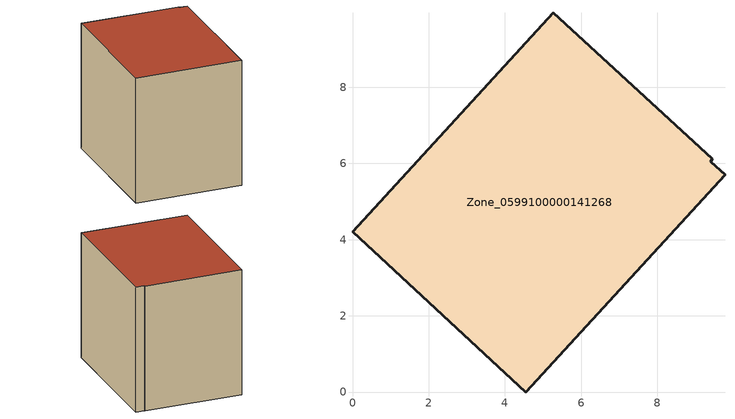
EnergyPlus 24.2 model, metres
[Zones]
Zone_0599100000141268
 floor ground (C_G): 9.4,6.05 9.78,5.71 4.55,0 0,4.21 5.27,9.95 9.44,6.12 z0
 wall outside (C_F): 9.44,6.12 5.27,9.95 0,4.21 4.55,0 9.78,5.71 9.4,6.05 9.44,6.12 z0:7.42
 roof outside (C_R): 9.78,5.71 9.4,6.05 9.44,6.12 5.27,9.95 0,4.21 4.55,0 z7.42
[BUILDING]
Pand.0599100000141268: North Axis=0; Terrain=City; Loads Convergence Tolerance Value=0.04; Temperature Convergence Tolerance Value=0.4; Solar Distribution=FullExterior; Maximum Number of Warmup Days=25; Minimum Number of Warmup Days=1
[Site:Location]
Rotterdam.The.Hague.AP_ZH_NLD Design_Conditions: Latitude=51.96; Longitude=4.45; Time Zone=1; Elevation=-4.5
[SITE:GROUNDTEMPERATURE:BUILDINGSURFACE]
18, 18, 18, 18, 18, 18, 18, 18, 18, 18, 18, 18
[MATERIAL] Thermal Absorptance=0.9; Solar Absorptance=0.7; Visible Absorptance=0.7
Name | Roughness | Thickness | Conductivity | Density | Specific Heat
G.TI.1946-1964 | MediumSmooth | 0.15 | 1 | 540 | 1210
F.TI.1946-1964 | Rough | 0.3 | 0.857143 | 1920 | 840
R.TI.1946-1964 | MediumRough | 0.2 | 0.277778 | 1500 | 1000
[CONSTRUCTION]
C_G: G.TI.1946-1964
C_F: F.TI.1946-1964
C_R: R.TI.1946-1964
[ZONE]
Zone_0599100000141268: Type=1; Multiplier=1; Ceiling Height=Autocalculate; Volume=Autocalculate; Floor Area=autocalculate; Part of Total Floor Area=Yes
[ZONEINFILTRATION:DESIGNFLOWRATE]
Infil_Zone_0599100000141268: Zone or ZoneList or Space or SpaceList=Zone_0599100000141268; Schedule=AlwaysOn; Design Flow Rate Calculation Method=Flow/Area; Flow Rate per Floor Area=0.003; Constant Term Coefficient=1; Temperature Term Coefficient=0; Velocity Term Coefficient=0; Velocity Squared Term Coefficient=0
[HVACTEMPLATE:ZONE:IDEALLOADSAIRSYSTEM]
Zone_0599100000141268: Maximum Heating Supply Air Temperature=50; Minimum Cooling Supply Air Temperature=13; Maximum Heating Supply Air Humidity Ratio=0.0156; Minimum Cooling Supply Air Humidity Ratio=0.0077; Heating Limit=NoLimit; Cooling Limit=NoLimit; Dehumidification Control Type=ConstantSensibleHeatRatio; Cooling Sensible Heat Ratio=0.7; Dehumidification Setpoint=60; Humidification Control Type=None; Humidification Setpoint=30; Outdoor Air Method=None; Outdoor Air Flow Rate per Person=0.00944; Outdoor Air Flow Rate per Zone Floor Area=0; Outdoor Air Flow Rate per Zone=0; Demand Controlled Ventilation Type=None; Outdoor Air Economizer Type=NoEconomizer; Heat Recovery Type=None; Sensible Heat Recovery Effectiveness=0.7; Latent Heat Recovery Effectiveness=0.65
[ZONECONTROL:THERMOSTAT]
ThermostatControl_Zone_0599100000141268: Zone or ZoneList=Zone_0599100000141268; Control Type Schedule=DualSetpointControlType; Control 1=Thermostat_Zone_0599100000141268; Temperature Difference Between Cutout And Setpoint=0
[THERMOSTATSETPOINT:DUALSETPOINT]
Thermostat_Zone_0599100000141268: Heating Setpoint Temperature Schedule=HeatingSetpoint_Zone_0599100000141268; Cooling Setpoint Temperature Schedule=CoolingSetpoint_Zone_0599100000141268
[SCHEDULE:COMPACT]
HeatingSetpoint_Zone_0599100000141268: Through: 12/31, For: AllDays, Until: 24:00, 21
CoolingSetpoint_Zone_0599100000141268: Through: 12/31, For: AllDays, Until: 24:00, 24
DualSetpointControlType: Through: 12/31, For: AllDays, Until: 24:00, 4
AlwaysOn: Through: 12/31, For: AllDays, Until: 24:00, 1
